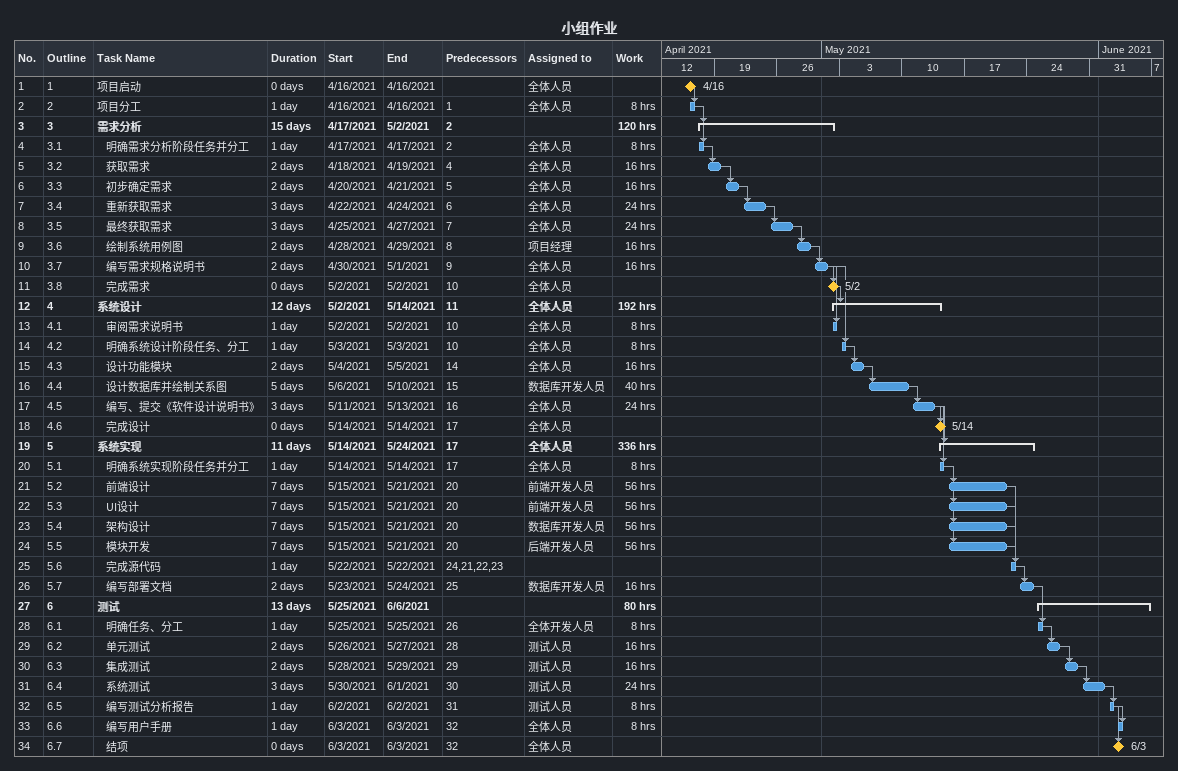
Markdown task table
小组作业

| ID | WBS | Task | Duration | Start | Finish | Predecessors | Resources | Work (h) |
|---|---|---|---|---|---|---|---|---|
| 1 | 1 | 项目启动 | 0d | 2021-04-16 | 2021-04-16 |  | 全体人员 |  |
| 2 | 2 | 项目分工 | 1d | 2021-04-16 | 2021-04-16 | 1 | 全体人员 | 8 |
| 3 | 3 | **需求分析** | 15d | 2021-04-17 | 2021-05-02 | 2 |  | 120 |
| 4 | 3.1 | 明确需求分析阶段任务并分工 | 1d | 2021-04-17 | 2021-04-17 | 2 | 全体人员 | 8 |
| 5 | 3.2 | 获取需求 | 2d | 2021-04-18 | 2021-04-19 | 4 | 全体人员 | 16 |
| 6 | 3.3 | 初步确定需求 | 2d | 2021-04-20 | 2021-04-21 | 5 | 全体人员 | 16 |
| 7 | 3.4 | 重新获取需求 | 3d | 2021-04-22 | 2021-04-24 | 6 | 全体人员 | 24 |
| 8 | 3.5 | 最终获取需求 | 3d | 2021-04-25 | 2021-04-27 | 7 | 全体人员 | 24 |
| 9 | 3.6 | 绘制系统用例图 | 2d | 2021-04-28 | 2021-04-29 | 8 | 项目经理 | 16 |
| 10 | 3.7 | 编写需求规格说明书 | 2d | 2021-04-30 | 2021-05-01 | 9 | 全体人员 | 16 |
| 11 | 3.8 | 完成需求 | 0d | 2021-05-02 | 2021-05-02 | 10 | 全体人员 |  |
| 12 | 4 | **系统设计** | 12d | 2021-05-02 | 2021-05-14 | 11 | 全体人员 | 192 |
| 13 | 4.1 | 审阅需求说明书 | 1d | 2021-05-02 | 2021-05-02 | 10 | 全体人员 | 8 |
| 14 | 4.2 | 明确系统设计阶段任务、分工 | 1d | 2021-05-03 | 2021-05-03 | 10 | 全体人员 | 8 |
| 15 | 4.3 | 设计功能模块 | 2d | 2021-05-04 | 2021-05-05 | 14 | 全体人员 | 16 |
| 16 | 4.4 | 设计数据库并绘制关系图 | 5d | 2021-05-06 | 2021-05-10 | 15 | 数据库开发人员 | 40 |
| 17 | 4.5 | 编写、提交《软件设计说明书》 | 3d | 2021-05-11 | 2021-05-13 | 16 | 全体人员 | 24 |
| 18 | 4.6 | 完成设计 | 0d | 2021-05-14 | 2021-05-14 | 17 | 全体人员 |  |
| 19 | 5 | **系统实现** | 11d | 2021-05-14 | 2021-05-24 | 17 | 全体人员 | 336 |
| 20 | 5.1 | 明确系统实现阶段任务并分工 | 1d | 2021-05-14 | 2021-05-14 | 17 | 全体人员 | 8 |
| 21 | 5.2 | 前端设计 | 7d | 2021-05-15 | 2021-05-21 | 20 | 前端开发人员 | 56 |
| 22 | 5.3 | UI设计 | 7d | 2021-05-15 | 2021-05-21 | 20 | 前端开发人员 | 56 |
| 23 | 5.4 | 架构设计 | 7d | 2021-05-15 | 2021-05-21 | 20 | 数据库开发人员 | 56 |
| 24 | 5.5 | 模块开发 | 7d | 2021-05-15 | 2021-05-21 | 20 | 后端开发人员 | 56 |
| 25 | 5.6 | 完成源代码 | 1d | 2021-05-22 | 2021-05-22 | 24, 21, 22, 23 |  |  |
| 26 | 5.7 | 编写部署文档 | 2d | 2021-05-23 | 2021-05-24 | 25 | 数据库开发人员 | 16 |
| 27 | 6 | **测试** | 13d | 2021-05-25 | 2021-06-06 |  |  | 80 |
| 28 | 6.1 | 明确任务、分工 | 1d | 2021-05-25 | 2021-05-25 | 26 | 全体开发人员 | 8 |
| 29 | 6.2 | 单元测试 | 2d | 2021-05-26 | 2021-05-27 | 28 | 测试人员 | 16 |
| 30 | 6.3 | 集成测试 | 2d | 2021-05-28 | 2021-05-29 | 29 | 测试人员 | 16 |
| 31 | 6.4 | 系统测试 | 3d | 2021-05-30 | 2021-06-01 | 30 | 测试人员 | 24 |
| 32 | 6.5 | 编写测试分析报告 | 1d | 2021-06-02 | 2021-06-02 | 31 | 测试人员 | 8 |
| 33 | 6.6 | 编写用户手册 | 1d | 2021-06-03 | 2021-06-03 | 32 | 全体人员 | 8 |
| 34 | 6.7 | 结项 | 0d | 2021-06-03 | 2021-06-03 | 32 | 全体人员 |  |
